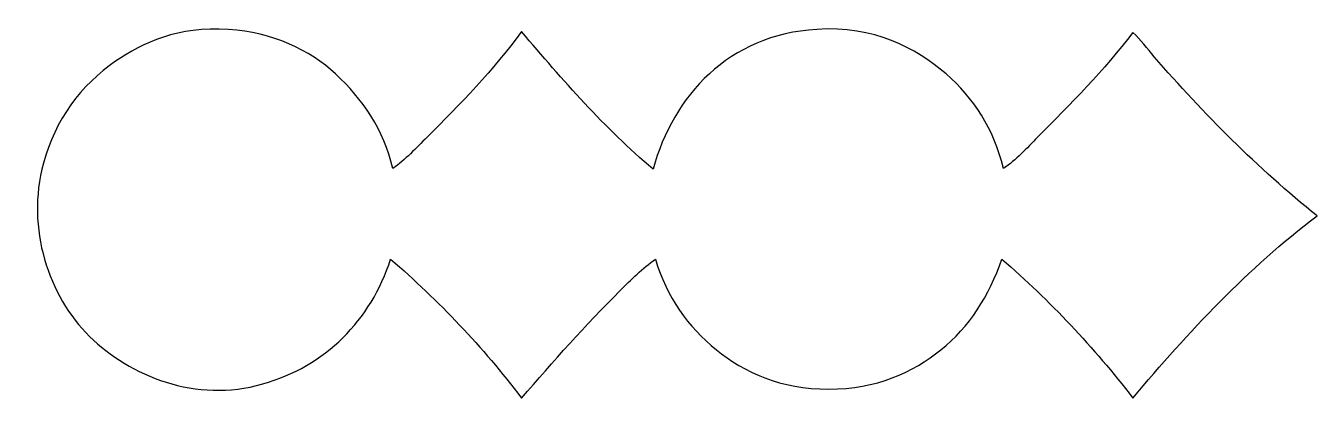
# Model space of a CAD drawing. Header units: centimetres. Extents: x -6.8 to 6.7, y -2 to 2.
import ezdxf

# ---------------------------------------------------------------- set-up
doc = ezdxf.new("R2010")
doc.units = ezdxf.units.CM
doc.header["$MEASUREMENT"] = 0
doc.layers.add('Layer 1', color=7, linetype='Continuous')

msp = doc.modelspace()

# ---------------------------------------------------------------- linework, layer by layer
at = {"layer": 'Layer 1'}
msp.add_open_spline([(-2.98623, 0.47424), (-2.85508, 0.56462), (-2.74289, 0.68636), (-2.62708, 0.80216), (-2.62708, 0.80216), (-2.28339, 1.14585), (-1.9266, 1.50844), (-1.63553, 1.91082), (-1.63553, 1.91082), (-1.2027, 1.40155), (-0.76465, 0.89752), (-0.25364, 0.46646), (-0.25364, 0.46646), (-0.04195, 1.23804), (0.53643, 1.87661), (1.46398, 1.93426), (1.46398, 1.93426), (2.06191, 1.97141), (2.50604, 1.7426), (2.82246, 1.46582), (2.82246, 1.46582), (3.11117, 1.2133), (3.32205, 0.89585), (3.42365, 0.47427), (3.42365, 0.47427), (3.56002, 0.5587), (3.6668, 0.68623), (3.7828, 0.80219), (3.7828, 0.80219), (4.12689, 1.14628), (4.4845, 1.50625), (4.78216, 1.90302), (4.78216, 1.90302), (4.86826, 1.82862), (4.93414, 1.73115), (5.00856, 1.6454), (5.00856, 1.6454), (5.5268, 1.04813), (6.09362, 0.47711), (6.71838, -0.02539), (6.71838, -0.02539), (5.98477, -0.5748), (5.36898, -1.242), (4.78216, -1.9382), (4.78216, -1.9382), (4.37388, -1.40178), (3.91229, -0.91865), (3.40805, -0.4782), (3.40805, -0.4782), (3.27454, -0.86931), (3.06661, -1.18871), (2.76784, -1.4307), (2.76784, -1.4307), (2.47508, -1.66787), (2.09257, -1.84451), (1.58894, -1.84451), (1.58894, -1.84451), (1.08552, -1.84451), (0.70272, -1.66846), (0.41001, -1.4307), (0.41001, -1.4307), (0.11254, -1.18906), (-0.10916, -0.87936), (-0.2302, -0.4782), (-0.2302, -0.4782), (-0.36207, -0.5743), (-0.48499, -0.69394), (-0.60496, -0.8139), (-0.60496, -0.8139), (-0.95852, -1.16744), (-1.30579, -1.55465), (-1.63554, -1.93817), (-1.63554, -1.93817), (-2.04207, -1.40001), (-2.50327, -0.91648), (-3.00965, -0.47817), (-3.00965, -0.47817), (-3.21936, -1.12452), (-3.69204, -1.60032), (-4.35252, -1.78979), (-4.35252, -1.78979), (-5.05554, -1.99148), (-5.74735, -1.70766), (-6.17164, -1.29012), (-6.17164, -1.29012), (-6.59989, -0.86879), (-6.83986, -0.15473), (-6.65569, 0.5289), (-6.65569, 0.5289), (-6.53478, 0.97777), (-6.25895, 1.35403), (-5.89837, 1.5985), (-5.89837, 1.5985), (-5.60365, 1.79835), (-5.24752, 1.9667), (-4.71166, 1.93424), (-4.71166, 1.93424), (-4.24991, 1.90625), (-3.85899, 1.71643), (-3.58739, 1.4658), (-3.58739, 1.4658), (-3.30387, 1.20412), (-3.08495, 0.88313), (-2.98623, 0.47424)], degree=3, knots=[0, 0, 0, 0, 0.03703704, 0.03703704, 0.03703704, 0.03703704, 0.07407407, 0.07407407, 0.07407407, 0.07407407, 0.11111111, 0.11111111, 0.11111111, 0.11111111, 0.14814815, 0.14814815, 0.14814815, 0.14814815, 0.18518519, 0.18518519, 0.18518519, 0.18518519, 0.22222222, 0.22222222, 0.22222222, 0.22222222, 0.25925926, 0.25925926, 0.25925926, 0.25925926, 0.2962963, 0.2962963, 0.2962963, 0.2962963, 0.33333333, 0.33333333, 0.33333333, 0.33333333, 0.37037037, 0.37037037, 0.37037037, 0.37037037, 0.40740741, 0.40740741, 0.40740741, 0.40740741, 0.44444444, 0.44444444, 0.44444444, 0.44444444, 0.48148148, 0.48148148, 0.48148148, 0.48148148, 0.51851852, 0.51851852, 0.51851852, 0.51851852, 0.55555556, 0.55555556, 0.55555556, 0.55555556, 0.59259259, 0.59259259, 0.59259259, 0.59259259, 0.62962963, 0.62962963, 0.62962963, 0.62962963, 0.66666667, 0.66666667, 0.66666667, 0.66666667, 0.7037037, 0.7037037, 0.7037037, 0.7037037, 0.74074074, 0.74074074, 0.74074074, 0.74074074, 0.77777778, 0.77777778, 0.77777778, 0.77777778, 0.81481481, 0.81481481, 0.81481481, 0.81481481, 0.85185185, 0.85185185, 0.85185185, 0.85185185, 0.88888889, 0.88888889, 0.88888889, 0.88888889, 0.92592593, 0.92592593, 0.92592593, 0.92592593, 1, 1, 1, 1], dxfattribs=at)

doc.saveas('drawing.dxf')
